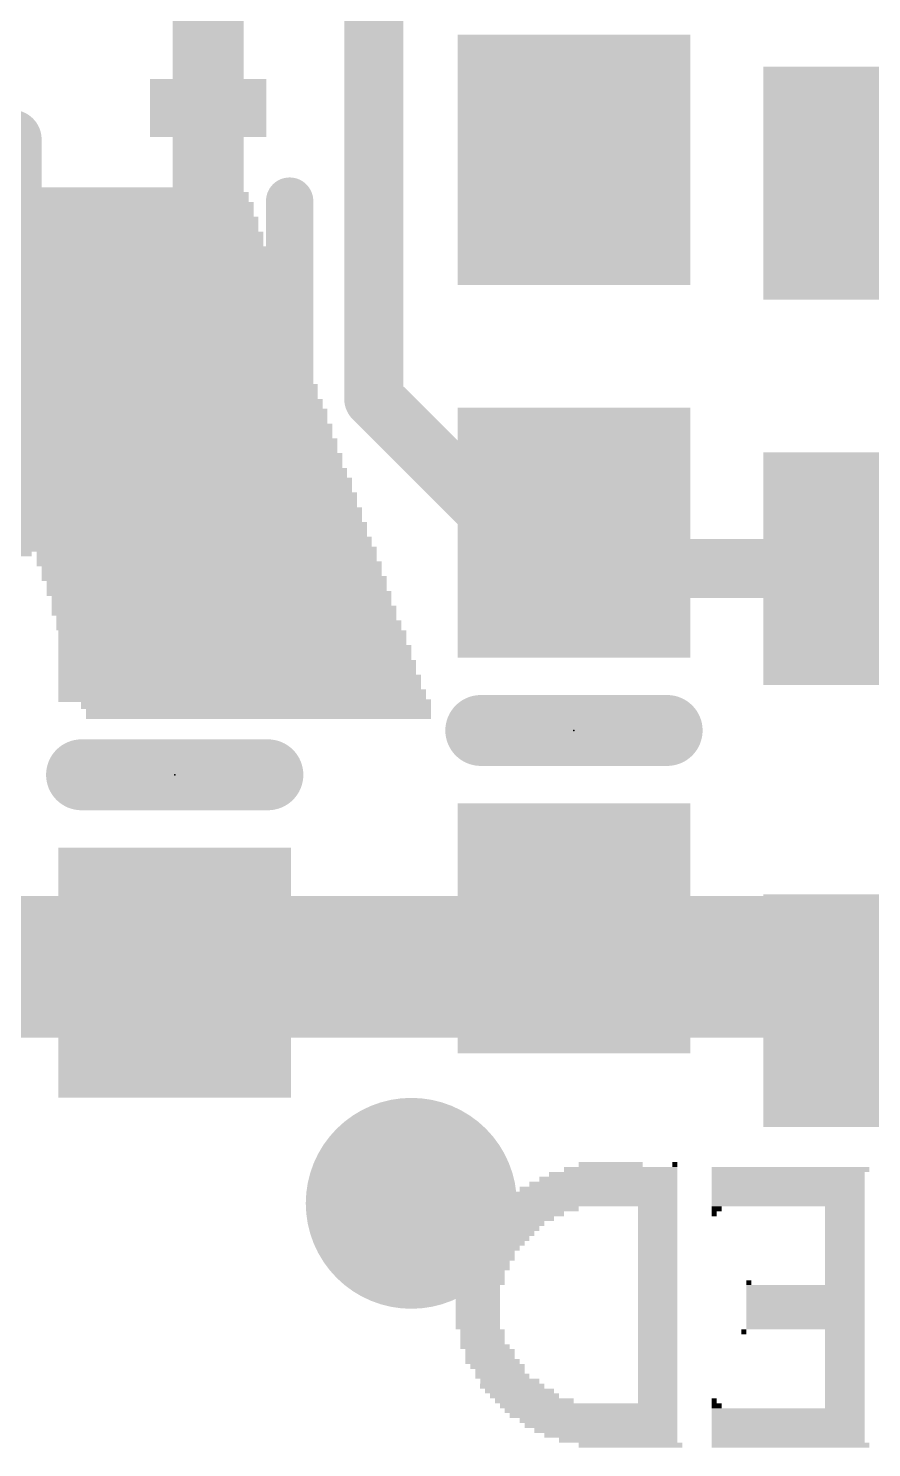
# Model space of a CAD drawing. Extents: x -8.6 to 58.7, y -9 to 29.5.
# Drawn here: x 23.95 to 27.57, y 5.17 to 11.27 of the extents above; entities that cross this region are included whole.
import ezdxf

# ---------------------------------------------------------------- set-up
doc = ezdxf.new("R2010")
doc.units = 0
for name, color, linetype in [('1', 12, 'CONTINUOUS'), ('16', 5, 'CONTINUOUS'), ('18', 110, 'CONTINUOUS'), ('201', 6, 'CONTINUOUS'), ('21', 40, 'CONTINUOUS'), ('23', 53, 'CONTINUOUS')]:
    doc.layers.add(name, color=color, linetype=linetype)

# ---------------------------------------------------------------- blocks, each defined once
blk = doc.blocks.new('RECT')
blk.add_solid([(-0.5, -0.5), (0.5, -0.5), (-0.5, 0.5), (0.5, 0.5)])
blk = doc.blocks.new('ROUNDV')
at = {"const_width": 0.5}
blk.add_lwpolyline([(0, -0.25, 1), (0, 0.25, 1), (0, -0.25)], format="xyb", dxfattribs=at)

msp = doc.modelspace()

# ---------------------------------------------------------------- linework, layer by layer
at = {"layer": '1'}
for points, const_width in [([(25.4293, 9.6813), (25.4293, 12.4167)], 0.254), ([(24.718, 10.93), (24.718, 11.43)], 0.3048), ([(24.718, 10.43), (24.718, 10.93)], 0.3048), ([(23.225, 10.795), (23.876, 10.795)], 0.254), ([(23.876, 10.795), (23.876, 10.088)], 0.254), ([(24.368, 10.08), (24.718, 10.43)], 0.3048), ([(23.876, 10.088), (23.868, 10.08)], 0.254), ([(24.368, 10.08), (24.368, 9.121)], 0.3048), ([(25.4293, 9.6813), (26.0055, 9.105)], 0.254), ([(24.368, 9.121), (24.5745, 8.9145)], 0.3048), ([(26.0055, 9.105), (26.289, 9.105)], 0.254), ([(26.443, 8.951), (26.289, 9.105)], 0.254), ([(27.702, 8.951), (26.443, 8.951)], 0.254)]:
    msp.add_lwpolyline(points, dxfattribs=dict(at, const_width=const_width))
for points, const_width in [([(24.7942, 10.93, 1), (24.6418, 10.93)], 0.1524), ([(24.6418, 10.93, 1), (24.7942, 10.93)], 0.1524), ([(23.9395, 10.795, 1), (23.8125, 10.795)], 0.127), ([(23.876, 10.7315, 1), (23.876, 10.8585)], 0.127), ([(24.7719, 10.3761, 1), (24.6641, 10.4839)], 0.1524), ([(24.6418, 10.43, 1), (24.7942, 10.43)], 0.1524), ([(23.8231, 10.1249, 1), (23.9129, 10.0351)], 0.127), ([(23.9209, 10.0431, 1), (23.8311, 10.1329)], 0.127), ([(24.4442, 10.08, 1), (24.2918, 10.08)], 0.1524), ([(24.3141, 10.1339, 1), (24.4219, 10.0261)], 0.1524), ([(23.8125, 10.088, 1), (23.9395, 10.088)], 0.127), ([(25.4742, 9.7262, 1), (25.3844, 9.6364)], 0.127), ([(25.3658, 9.6813, 1), (25.4928, 9.6813)], 0.127), ([(24.4219, 9.1749, 1), (24.3141, 9.0671)], 0.1524), ([(26.0055, 9.1685, 1), (26.0055, 9.0415)], 0.127), ([(25.9606, 9.0601, 1), (26.0504, 9.1499)], 0.127), ([(26.3339, 9.1499, 1), (26.2441, 9.0601)], 0.127), ([(26.289, 9.0415, 1), (26.289, 9.1685)], 0.127), ([(24.2918, 9.121, 1), (24.4442, 9.121)], 0.1524), ([(24.5206, 8.8606, 1), (24.6284, 8.9684)], 0.1524), ([(26.443, 9.0145, 1), (26.443, 8.8875)], 0.127), ([(26.3981, 8.9061, 1), (26.4879, 8.9959)], 0.127)]:
    msp.add_lwpolyline(points, format="xyb", dxfattribs=dict(at, const_width=const_width))
at = {"layer": '16', "const_width": 0.6096}
msp.add_lwpolyline([(19.812, 7.239), (28.575, 7.239)], dxfattribs=at)
at = {"layer": '21'}
for points, const_width in [([(25.068, 10.53), (25.068, 9.73)], 0.2032), ([(25.068, 9.73), (24.718, 9.73)], 0.2032), ([(26.689, 8.255), (25.889, 8.255)], 0.3048), ([(24.9745, 8.0645), (24.1745, 8.0645)], 0.3048)]:
    msp.add_lwpolyline(points, dxfattribs=dict(at, const_width=const_width))
for points, const_width in [([(25.1188, 10.53, 1), (25.0172, 10.53)], 0.1016), ([(24.718, 9.7808, 1), (24.718, 9.6792)], 0.1016), ([(25.068, 9.6792, 1), (25.068, 9.7808)], 0.1016), ([(25.0172, 9.73, 1), (25.1188, 9.73)], 0.1016), ([(25.889, 8.3312, 1), (25.889, 8.1788)], 0.1524), ([(26.689, 8.1788, 1), (26.689, 8.3312)], 0.1524), ([(24.1745, 8.1407, 1), (24.1745, 7.9883)], 0.1524), ([(24.9745, 7.9883, 1), (24.9745, 8.1407)], 0.1524)]:
    msp.add_lwpolyline(points, format="xyb", dxfattribs=dict(at, const_width=const_width))
at = {"layer": '23'}
for p in [(26.289, 8.255), (24.5745, 8.0645)]:
    msp.add_point(p, dxfattribs=at)

# ---------------------------------------------------------------- block references
at = {"layer": '1', "xscale": 1.075, "rotation": 270}
for p in [(26.289, 10.707), (26.289, 9.105), (24.5745, 8.9145), (26.289, 7.405), (24.5745, 7.2145)]:
    msp.add_blockref('RECT', p, dxfattribs=at)
at = {"layer": '1', "yscale": 1.2, "rotation": 270}
for p in [(27.702, 10.607), (27.702, 8.951), (27.702, 7.051)]:
    msp.add_blockref('RECT', p, dxfattribs=at)
at = {"layer": '1', "xscale": 0.5, "yscale": 0.25}
for p, rotation in [((24.718, 10.93), 180), ((23.868, 10.08), 90), ((24.368, 10.08), 90)]:
    msp.add_blockref('RECT', p, dxfattribs=dict(at, rotation=rotation))
at = {"layer": '18', "xscale": 0.9064, "yscale": 0.9064}
msp.add_blockref('ROUNDV', (25.5905, 6.223), dxfattribs=at)
msp.add_blockref('ROUNDV', (25.5905, 6.223), dxfattribs=at)
at = {"layer": '201', "yscale": 0.0212, "rotation": 180}
for p, xscale in [((24.1724, 10.5579), 1.4388), ((24.1724, 10.5791), 1.3964), ((24.1618, 10.4945), 1.5022), ((24.1618, 10.5368), 1.4599), ((24.1724, 10.5156), 1.4811), ((24.1407, 10.431), 1.5869), ((24.1512, 10.4522), 1.5657), ((24.1513, 10.4733), 1.5234), ((24.1195, 10.3675), 1.6715), ((24.1301, 10.3887), 1.6503), ((24.1301, 10.4098), 1.608), ((24.1089, 10.304), 1.735), ((24.1089, 10.3464), 1.6927), ((24.1195, 10.3252), 1.7138), ((24.0878, 10.2406), 1.8196), ((24.0984, 10.2617), 1.7984), ((24.0984, 10.2829), 1.7561), ((24.0666, 10.1771), 1.9042), ((24.0772, 10.1982), 1.8831), ((24.0878, 10.2194), 1.8619), ((24.056, 10.1348), 1.9677), ((24.0666, 10.1559), 1.9466), ((24.0455, 10.0713), 2.0312), ((24.056, 10.0925), 2.01), ((24.056, 10.1136), 1.9677), ((24.0243, 10.0078), 2.1158), ((24.0349, 10.029), 2.0947), ((24.0349, 10.0501), 2.0523), ((24.0031, 9.9444), 2.2005), ((24.0137, 9.9655), 2.1793), ((24.0137, 9.9867), 2.137), ((22.9029, 9.9232), 4.4432), ((22.9029, 9.902), 4.4432), ((22.9029, 9.8809), 4.4432), ((22.9241, 9.8597), 4.4432), ((22.9241, 9.8386), 4.4432), ((22.9241, 9.8174), 4.4432), ((22.9347, 9.7962), 4.4644), ((22.9452, 9.7751), 4.4432), ((22.9452, 9.7539), 4.4432), ((22.9558, 9.7328), 4.4644), ((22.9558, 9.7116), 4.4644), ((22.9558, 9.6905), 4.4644), ((22.9875, 9.627), 4.4855), ((22.977, 9.6693), 4.4644), ((22.977, 9.6481), 4.4644), ((22.9875, 9.6058), 4.4855), ((22.9875, 9.5847), 4.4855), ((23.0087, 9.5635), 4.4855), ((23.0087, 9.5423), 4.4855), ((23.0087, 9.5212), 4.4855), ((23.0193, 9.5), 4.5067), ((23.0193, 9.4789), 4.5067), ((23.0299, 9.4577), 4.4855), ((23.0404, 9.4366), 4.5067), ((23.0404, 9.4154), 4.5067), ((23.0404, 9.3942), 4.5067), ((23.0616, 9.3731), 4.5067), ((23.0616, 9.3519), 4.5067), ((23.0722, 9.3308), 4.5279), ((23.0722, 9.3096), 4.5279), ((23.0722, 9.2885), 4.5279), ((23.0933, 9.2673), 4.5279), ((23.0933, 9.2461), 4.5279), ((23.0933, 9.225), 4.5279), ((23.1039, 9.2038), 4.549), ((23.1039, 9.1827), 4.549), ((23.1145, 9.1615), 4.5279), ((23.1251, 9.1403), 4.549), ((23.1251, 9.1192), 4.549), ((23.1251, 9.098), 4.549), ((23.1357, 9.0769), 4.5702), ((23.1462, 9.0557), 4.549), ((23.1568, 9.0346), 4.5702), ((23.1568, 9.0134), 1.608), ((24.7119, 9.0134), 1.4599), ((24.7119, 8.9922), 1.4599), ((24.7225, 8.9711), 1.4811), ((24.7331, 8.9499), 1.4599), ((24.7331, 8.9288), 1.4599), ((24.7437, 8.9076), 1.4811), ((24.7648, 8.8441), 1.4811), ((24.7543, 8.8864), 1.4599), ((24.7543, 8.8653), 1.4599), ((24.7754, 8.823), 1.4599), ((24.7754, 8.8018), 1.4599), ((24.786, 8.7807), 1.4811), ((24.786, 8.7595), 1.4811), ((24.7966, 8.7383), 1.4599), ((24.8072, 8.7172), 1.4811), ((24.8072, 8.696), 1.4811), ((24.8283, 8.6749), 1.4811), ((24.8283, 8.6537), 1.4811), ((24.8283, 8.6325), 1.4811), ((24.8495, 8.6114), 1.4811), ((24.8495, 8.5902), 1.4811), ((24.8495, 8.5691), 1.4811), ((24.8706, 8.5479), 1.4811), ((24.8706, 8.5268), 1.4811), ((24.8706, 8.5056), 1.4811), ((24.8812, 8.4844), 1.5022), ((24.8918, 8.4633), 1.4811), ((24.8918, 8.4421), 1.4811), ((24.9024, 8.421), 1.5022), ((24.9129, 8.3998), 1.4811), ((24.9235, 8.3786), 1.5022), ((24.9235, 8.3575), 1.5022), ((24.9341, 8.3363), 1.4811), ((24.9341, 8.3152), 1.4811), ((26.4575, 6.3475), 0.5501), ((26.4892, 6.3686), 0.4866), ((26.4469, 6.3898), 0.2751), ((26.722, 6.3898), 0.0212), ((27.2192, 6.3686), 0.6771), ((27.2086, 6.3475), 0.6559), ((26.394, 6.284), 0.6771), ((26.4152, 6.3051), 0.6347), ((26.4363, 6.3263), 0.5924), ((27.2086, 6.3263), 0.6559), ((27.2086, 6.3051), 0.6559), ((27.2086, 6.284), 0.6559), ((26.3517, 6.2205), 0.7617), ((26.3729, 6.2417), 0.7194), ((26.3834, 6.2628), 0.6982), ((27.2086, 6.2628), 0.6559), ((27.2086, 6.2417), 0.6559), ((27.2086, 6.2205), 0.6559), ((26.0661, 6.157), 0.2751), ((26.0978, 6.1782), 0.2962), ((26.1401, 6.1994), 0.3385), ((26.6479, 6.1994), 0.1693), ((26.6479, 6.1782), 0.1693), ((26.6479, 6.157), 0.1693), ((26.8912, 6.1782), 0.0212), ((26.9018, 6.1994), 0.0423), ((27.4519, 6.1994), 0.1693), ((27.4519, 6.1782), 0.1693), ((27.4519, 6.157), 0.1693), ((26.0132, 6.1147), 0.2539), ((26.0026, 6.0936), 0.2327), ((26.0343, 6.1359), 0.2539), ((26.6479, 6.1359), 0.1693), ((26.6479, 6.1147), 0.1693), ((26.6479, 6.0936), 0.1693), ((27.4519, 6.1359), 0.1693), ((27.4519, 6.1147), 0.1693), ((27.4519, 6.0936), 0.1693), ((25.9603, 6.0512), 0.2327), ((25.9497, 6.0301), 0.2116), ((25.9814, 6.0724), 0.2327), ((26.6479, 6.0724), 0.1693), ((26.6479, 6.0512), 0.1693), ((26.6479, 6.0301), 0.1693), ((27.4519, 6.0724), 0.1693), ((27.4519, 6.0512), 0.1693), ((27.4519, 6.0301), 0.1693), ((25.9285, 6.0089), 0.2116), ((25.9285, 5.9878), 0.2116), ((25.918, 5.9666), 0.1904), ((26.6479, 6.0089), 0.1693), ((26.6479, 5.9878), 0.1693), ((26.6479, 5.9666), 0.1693), ((27.4519, 6.0089), 0.1693), ((27.4519, 5.9878), 0.1693), ((27.4519, 5.9666), 0.1693), ((25.9074, 5.9455), 0.2116), ((25.8968, 5.9243), 0.1904), ((26.6479, 5.9455), 0.1693), ((26.6479, 5.9243), 0.1693), ((27.4519, 5.9455), 0.1693), ((27.4519, 5.9243), 0.1693), ((25.8756, 5.8608), 0.1904), ((25.8968, 5.9031), 0.1904), ((25.8968, 5.882), 0.1904), ((26.6479, 5.9031), 0.1693), ((26.6479, 5.882), 0.1693), ((26.6479, 5.8608), 0.1693), ((27.0393, 5.882), 0.0212), ((27.2827, 5.8608), 0.5078), ((27.4519, 5.9031), 0.1693), ((27.4519, 5.882), 0.1693), ((25.8756, 5.8397), 0.1904), ((25.8756, 5.8185), 0.1904), ((25.8756, 5.7973), 0.1904), ((26.6479, 5.8397), 0.1693), ((26.6479, 5.8185), 0.1693), ((26.6479, 5.7973), 0.1693), ((27.2827, 5.8397), 0.5078), ((27.2827, 5.8185), 0.5078), ((27.2827, 5.7973), 0.5078), ((25.8756, 5.7762), 0.1904), ((25.8756, 5.755), 0.1904), ((25.8756, 5.7339), 0.1904), ((26.6479, 5.7762), 0.1693), ((26.6479, 5.755), 0.1693), ((26.6479, 5.7339), 0.1693), ((27.2827, 5.7762), 0.5078), ((27.2827, 5.755), 0.5078), ((27.2827, 5.7339), 0.5078), ((25.8756, 5.7127), 0.1904), ((25.8756, 5.6916), 0.1904), ((25.8968, 5.6704), 0.1904), ((26.6479, 5.7127), 0.1693), ((26.6479, 5.6916), 0.1693), ((26.6479, 5.6704), 0.1693), ((27.0182, 5.6704), 0.0212), ((27.2827, 5.7127), 0.5078), ((27.2827, 5.6916), 0.5078), ((27.4519, 5.6704), 0.1693), ((25.8968, 5.6492), 0.1904), ((25.8968, 5.6281), 0.1904), ((25.9074, 5.6069), 0.2116), ((26.6479, 5.6492), 0.1693), ((26.6479, 5.6281), 0.1693), ((26.6479, 5.6069), 0.1693), ((27.4519, 5.6492), 0.1693), ((27.4519, 5.6281), 0.1693), ((27.4519, 5.6069), 0.1693), ((25.9285, 5.5858), 0.2116), ((25.9285, 5.5646), 0.2116), ((25.9391, 5.5434), 0.2327), ((26.6479, 5.5858), 0.1693), ((26.6479, 5.5646), 0.1693), ((26.6479, 5.5434), 0.1693), ((27.4519, 5.5858), 0.1693), ((27.4519, 5.5646), 0.1693), ((27.4519, 5.5434), 0.1693), ((25.9603, 5.5223), 0.2327), ((25.9709, 5.5011), 0.2116), ((25.9814, 5.48), 0.2327), ((26.6479, 5.5223), 0.1693), ((26.6479, 5.5011), 0.1693), ((26.6479, 5.48), 0.1693), ((27.4519, 5.5223), 0.1693), ((27.4519, 5.5011), 0.1693), ((27.4519, 5.48), 0.1693), ((26.0237, 5.4377), 0.2751), ((26.0132, 5.4588), 0.2539), ((26.6479, 5.4588), 0.1693), ((26.6479, 5.4377), 0.1693), ((27.4519, 5.4588), 0.1693), ((27.4519, 5.4377), 0.1693), ((26.0555, 5.4165), 0.2962), ((26.0766, 5.3953), 0.2962), ((26.119, 5.3742), 0.3385), ((26.6479, 5.4165), 0.1693), ((26.6479, 5.3953), 0.1693), ((26.6479, 5.3742), 0.1693), ((26.8912, 5.3742), 0.0212), ((27.4519, 5.4165), 0.1693), ((27.4519, 5.3953), 0.1693), ((27.4519, 5.3742), 0.1693), ((26.3517, 5.353), 0.7617), ((26.3623, 5.3319), 0.7405), ((26.3729, 5.3107), 0.7194), ((27.2086, 5.3319), 0.6559), ((27.2086, 5.3107), 0.6559), ((26.9018, 5.353), 0.0423), ((27.4519, 5.353), 0.1693), ((26.394, 5.2896), 0.6771), ((26.4046, 5.2684), 0.6559), ((26.4258, 5.2472), 0.6136), ((27.2086, 5.2896), 0.6559), ((27.2086, 5.2684), 0.6559), ((27.2086, 5.2472), 0.6559), ((26.4469, 5.2261), 0.5713), ((26.4787, 5.2049), 0.5078), ((26.5315, 5.1838), 0.4443), ((27.2086, 5.2261), 0.6559), ((27.2086, 5.2049), 0.6559), ((27.2192, 5.1838), 0.6771)]:
    msp.add_blockref('RECT', p, dxfattribs=dict(at, xscale=xscale))

doc.saveas('drawing.dxf')
